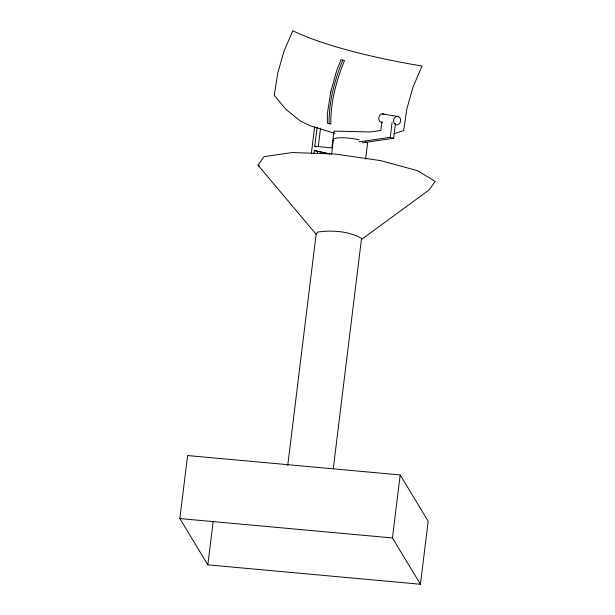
<?xml version="1.0" encoding="UTF-8"?>
<svg xmlns="http://www.w3.org/2000/svg" width="615" height="615" viewBox="0 0 615 615"><rect width="100%" height="100%" fill="white"/><g stroke="black" fill="none" stroke-linecap="round" stroke-linejoin="round"><path stroke-width="0.92" d="M179.857 518.56L187.59 455.546L400.188 474.934L428.171 521.228L420.437 584.25L207.839 564.854L179.857 518.56L392.455 537.956L420.437 584.25M207.839 564.854L213.151 521.589M311.359 153.358L314.619 126.851M313.95 153.166L314.28 150.467L330.194 153.988M316.502 146.731L314.795 146.262L317.132 127.251M317.463 153.197L317.686 151.39L314.28 150.467M318.316 146.239L320.538 128.181M287.743 465.386L316.125 234.238L317.671 232.047C332.254 230.056 348.559 231.017 361.543 238.382L333.284 468.584M331.616 154.15L333.43 139.321A17.282 3.444 7 0 1 359.268 139.843M365.625 159.07L367.447 144.241A17.282 3.444 7 0 0 365.156 141.734M381.915 121.693L380.846 130.449L370.399 131.971L333.968 131.087L331.908 147.9L314.795 146.262M358.922 141.896L390.256 137.329L392.062 122.623M362.327 142.826L393.662 138.26L395.46 123.553M392.455 537.956L400.188 474.934M342.793 60.139C334.529 80.173 328.856 101.89 329.11 123.661M316.125 234.238L258 165.212L264.035 156.648L292.194 152.551L334.914 154.004L380.762 160.63L417.447 170.647L435.143 181.371L429.109 189.935L361.535 239.45M393.715 133.793L403.648 130.626L406.946 108.463L413.172 86.638L422.059 66.051A203.557 40.582 7 0 1 292.778 30.75L283.969 51.329L277.742 73.154L274.259 95.279L285.644 109.116L300.143 120.84L309.96 125.683L334.875 133.394M382.123 113.821L398.712 116.658A4.32 3.521 -80.3 0 1 399.043 124.046A4.32 3.521 -80.3 0 1 393.569 121.132A4.32 3.521 -80.3 0 1 398.712 116.658M317.686 151.39L327.98 153.673M390.256 137.329L393.662 138.26M258 165.212L259.607 166.188M382.499 122.354A4.32 3.521 -80.3 0 1 378.84 117.488A4.32 3.521 -80.3 0 1 383.914 114.129M330.77 91.843L327.318 113.967L327.411 123.2L330.816 124.122C330.555 102.351 336.228 80.642 344.492 60.601L341.087 59.67L336.843 70.041L330.77 91.843"/></g></svg>
